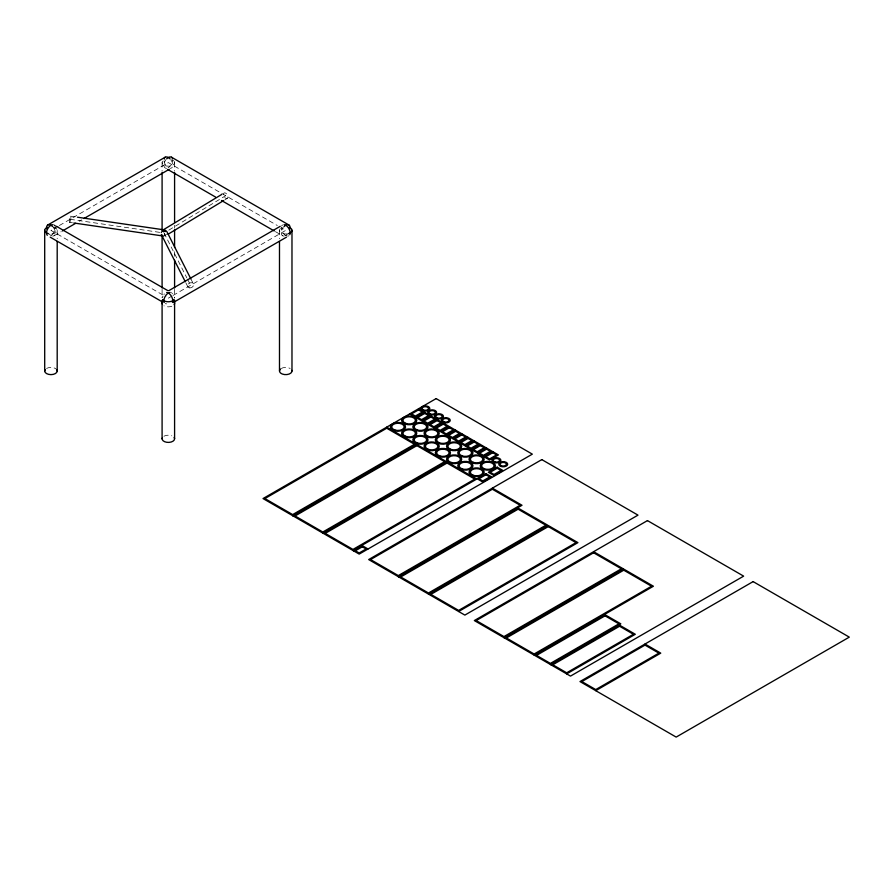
<?xml version="1.0" encoding="UTF-8"?>
<svg xmlns="http://www.w3.org/2000/svg" width="894" height="894" viewBox="0 0 894 894"><rect width="100%" height="100%" fill="white"/><g stroke="black" fill="none" stroke-linecap="round" stroke-linejoin="round"><path stroke-width="0.67" stroke-dasharray="4.47 3.35" d="M168.821 230.138L225.679 195.697M224.908 199.82L227.277 198.379A3.129 1.844 58.8 0 0 226.26 193.551A3.129 1.844 58.8 0 0 223.489 195.16A3.129 1.844 58.8 0 0 227.277 198.379M58.144 226.216L50.947 230.373L165.949 296.763M59.339 225.523L168.34 162.596L277.33 225.523M54.076 235.781L61.261 231.635M79.231 221.254L81.622 219.879M168.34 298.149L171.86 296.115M173.023 295.445L285.734 230.373L282.135 228.294M70.559 216.203L76.079 217.007M70.134 219.298L159.937 232.395M69.71 222.382L72.47 222.796M275.419 231.635L282.616 235.781M54.076 224.964L56.467 226.338M190.835 278.872L193.361 283.856M164.083 232.999L186.801 277.833M187.438 279.073L190.59 285.298M185.93 283.007L187.829 286.739M279.487 230.373L279.487 238.732M174.587 162.596L174.587 170.955M174.587 225.266L174.587 228.048M174.587 251.728L174.587 257.293M174.587 289.321L174.587 297.68M162.093 162.596L162.093 170.955M162.093 289.321L162.093 297.68M57.194 230.373L57.194 238.732M166.575 234.005A3.129 2.447 -26.9 0 1 164.083 235.558A3.129 1.844 58.8 0 0 166.295 233.725M164.619 233.569A3.129 0.626 -81.7 0 1 164.228 235.167M174.118 161.211A6.247 3.61 0 0 1 168.34 166.206A6.247 3.61 0 0 1 162.574 161.211M163.926 160.048A6.247 3.61 0 0 1 164.876 159.59M171.816 159.59A6.247 3.61 0 0 1 173.537 160.596M170.799 159.769A6.247 3.61 60 0 1 172.743 165.636A6.247 3.61 60 0 1 170.028 168.284M164.004 161.088A6.247 3.61 60 0 0 168.34 167.692A6.247 3.61 -60 0 0 172.754 160.048M166.653 168.284A6.247 3.61 -60 0 1 163.948 165.636A6.247 3.61 -60 0 1 165.882 159.769M53.405 227.545A6.247 3.61 60 0 1 55.35 233.412A6.247 3.61 60 0 1 52.634 236.061M51.807 235.871A6.247 3.61 60 0 1 49.259 234.105M53.405 224.718A6.247 3.61 -60 0 1 55.026 229.97A6.247 3.61 -60 0 1 50.086 235.871M53.338 227.042A6.247 3.61 0 0 1 56.925 231.423A6.247 3.61 0 0 1 49.729 233.904M287.421 234.105A6.247 3.61 -60 0 1 284.873 235.871M284.046 236.061A6.247 3.61 -60 0 1 281.342 233.412A6.247 3.61 -60 0 1 283.286 227.545M288.863 235.781A6.247 3.61 60 0 1 287.421 236.061M286.594 235.871A6.247 3.61 60 0 1 281.319 227.825M281.655 226.059A6.247 3.61 60 0 1 282.616 224.964M286.952 233.904A6.247 3.61 0 0 1 280.906 232.663A6.247 3.61 0 0 1 279.967 228.987M280.537 228.372A6.247 3.61 0 0 1 282.269 227.378M164.004 294.651A6.247 3.61 60 0 1 164.261 293.835M172.017 293.198A6.247 3.61 -60 0 1 172.419 293.835M166.653 303.837A6.247 3.61 -60 0 1 165.222 303.558M170.799 292.494A6.247 3.61 -60 0 1 171.469 292.74M171.816 306.251A6.247 3.61 0 0 1 163.926 305.804M281.319 368.473A6.247 3.61 0 0 1 290.148 368.473M163.926 436.25A6.247 3.61 0 0 1 171.816 435.803M162.216 297.445A6.247 3.61 0 0 1 163.144 296.149M174.464 297.445A6.247 3.61 0 0 1 174.587 298.149M46.533 368.473A6.247 3.61 0 0 1 56.143 369.021M189.629 287.879A3.129 2.447 -26.9 0 0 193.54 284.303A3.129 2.447 -26.9 0 0 188.623 283.722A3.129 2.447 -26.9 0 0 189.629 287.879M70.335 221.31A3.129 0.626 -81.7 0 0 70.671 216.259A3.129 0.626 -81.7 0 0 69.397 220.326A3.129 0.626 -81.7 0 0 70.335 221.31"/><path stroke-width="1.34" d="M162.484 230.317L221.712 194.445M168.05 234.25L223.723 200.535M47.829 224.964L165.222 157.188M62.457 230.943L75.632 223.332M84.025 218.494L169.067 169.391M168.81 290.662L280.213 226.338M173.861 302.172L286.46 237.167M292.662 515.682L416.369 444.262L386.722 427.142M293.176 515.972L416.872 444.553L446.531 461.673L322.823 533.092M323.326 533.383L447.034 461.963L476.692 479.083L352.985 550.503M353.488 550.793L362.327 545.698L368.004 548.972M398.322 576.686L522.029 505.266L492.37 488.146M398.825 576.976L518.118 508.105L547.765 525.225L428.483 594.097M428.986 594.387L548.268 525.516L577.926 542.636L458.633 611.507M503.97 637.679L623.263 568.808L593.605 551.687M504.484 637.97L623.766 569.109L653.425 586.229L534.131 655.09M534.634 655.38L605.048 614.737L620.827 623.844L550.413 664.488M550.916 664.778L619.553 625.163L635.321 634.271L566.684 673.886M595.75 690.671L660.767 653.134L644.999 644.026M77.465 217.208L164.507 229.914M73.856 222.997L163.658 236.094M171.469 157.188L288.863 224.964M167.614 169.391L215.532 197.049M221.522 200.513L274.223 230.943M418.526 408.781L424.214 412.056L415.375 417.163L409.698 413.877M56.467 226.338L167.871 290.662M50.22 237.167L162.82 302.172M166.843 231.557L190.835 278.872M161.311 234.452L185.304 281.766M291.98 230.373L291.98 371.032M279.487 241.514L279.487 371.032M174.587 172.341L174.587 222.483M174.587 229.445L174.587 247.549M174.587 260.076L174.587 287.935M174.587 300.462L174.587 438.809M162.093 172.341L162.093 230.831M162.093 235.01L162.093 287.935M162.093 300.462L162.093 438.809M57.194 241.514L57.194 371.032M44.7 230.373L44.7 371.032M161.311 232.496A3.129 2.447 -26.9 0 1 161.59 232.004M162.417 231.166A3.129 2.447 -26.9 0 1 166.195 230.842M163.658 231.859A3.129 0.626 -81.7 0 1 164.72 230.138M162.82 230.194A3.129 1.844 58.8 0 1 165.334 231.58M164.261 158.283A6.247 3.61 60 0 1 170.028 158.853M166.653 158.853A6.247 3.61 -60 0 1 172.419 158.283M46.611 228.864A6.247 3.61 60 0 1 48.142 224.807A6.247 3.61 60 0 1 52.634 226.629M48.555 233.703A6.247 3.61 0 0 1 44.734 230.73A6.247 3.61 0 0 1 47.471 227.378M47.27 235.323A6.247 3.61 -60 0 1 47.538 229.11A6.247 3.61 -60 0 1 52.634 224.685M284.046 226.629A6.247 3.61 -60 0 1 288.538 224.807A6.247 3.61 -60 0 1 290.069 228.864M289.209 227.378A6.247 3.61 0 0 1 291.958 230.73A6.247 3.61 0 0 1 288.125 233.703M284.046 224.685A6.247 3.61 60 0 1 288.863 228.562A6.247 3.61 60 0 1 289.812 234.675M166.653 292.461A6.247 3.61 60 0 1 171.469 296.35A6.247 3.61 60 0 1 172.419 302.451M174.118 299.524A6.247 3.61 0 0 1 168.34 301.759A6.247 3.61 0 0 1 162.574 299.524M164.261 302.451A6.247 3.61 -60 0 1 165.222 296.35A6.247 3.61 -60 0 1 170.028 292.461M174.118 301.87A6.247 3.61 0 0 1 174.118 304.63M162.216 303.96A6.247 3.61 0 0 1 162.216 302.552M291.869 370.328A6.247 3.61 0 0 1 284.515 374.564A6.247 3.61 0 0 1 280.537 369.021M174.118 437.423A6.247 3.61 0 0 1 168.955 442.396A6.247 3.61 0 0 1 162.216 438.105M56.724 369.647A6.247 3.61 0 0 1 50.947 374.631A6.247 3.61 0 0 1 45.181 369.647M436.149 398.601L263.015 498.561L359.198 554.101L532.332 454.141L436.149 398.601M386.722 428.237L264.903 498.561L292.662 514.586L414.481 444.262L386.722 428.237M418.526 409.877L411.586 413.877L415.375 416.068L422.314 412.056L418.526 409.877M424.717 412.346L415.878 417.453L421.555 420.728L430.394 415.632L424.717 412.346M424.717 413.441L417.766 417.453L421.555 419.632L428.505 415.632L424.717 413.441M430.897 415.922L422.069 421.018L427.745 424.304L436.585 419.197L430.897 415.922M430.897 417.017L423.957 421.018L427.745 423.208L434.685 419.197L430.897 417.017M437.088 419.487L428.248 424.594L433.925 427.868L442.765 422.773L437.088 419.487M437.088 420.582L430.137 424.594L433.925 426.784L440.876 422.773L437.088 420.582M443.268 423.063L434.428 428.159L440.116 431.444L448.956 426.337L443.268 423.063M443.268 424.158L436.328 428.159L440.116 430.349L447.056 426.337L443.268 424.158M449.458 426.639L440.619 431.735L446.296 435.02L455.135 429.913L449.458 426.639M416.872 445.648L295.065 515.972L322.823 532.008L444.631 461.673L416.872 445.648M449.458 427.723L442.508 431.735L446.296 433.925L453.247 429.913L449.458 427.723M455.638 430.204L446.799 435.311L452.487 438.585L461.315 433.489L455.638 430.204M455.638 431.299L448.699 435.311L452.487 437.49L459.427 433.489L455.638 431.299M461.829 433.78L452.99 438.876L458.667 442.161L467.506 437.054L461.829 433.78M461.829 434.864L454.878 438.876L458.667 441.066L465.618 437.054L461.829 434.864M468.009 437.345L459.17 442.452L464.858 445.726L473.686 440.63L468.009 437.345M468.009 438.44L461.069 442.452L464.858 444.631L471.797 440.63L468.009 438.44M474.2 440.921L465.361 446.017L471.037 449.302L479.877 444.195L474.2 440.921M474.2 442.016L467.249 446.017L471.037 448.207L477.988 444.195L474.2 442.016M447.034 463.058L325.226 533.383L352.985 549.419L474.792 479.083L447.034 463.058M480.38 444.486L471.54 449.593L477.228 452.867L486.057 447.771L480.38 444.486M480.38 445.581L473.44 449.593L477.228 451.772L484.168 447.771L480.38 445.581M486.571 448.062L477.731 453.157L483.408 456.443L492.248 451.336L486.571 448.062M486.571 449.157L479.62 453.157L483.408 455.348L490.348 451.336L486.571 449.157M492.75 451.626L483.911 456.733L489.599 460.008L498.427 454.912L492.75 451.626M492.75 452.722L485.811 456.733L489.599 458.924L496.539 454.912L492.75 452.722M485.934 473.641L477.094 478.737L482.782 482.022L491.611 476.915L485.934 473.641M497.165 467.16L488.336 472.255L494.013 475.53L502.853 470.434L497.165 467.16M485.934 474.736L478.994 478.737L482.782 480.927L489.722 476.915L485.934 474.736M497.165 468.244L490.225 472.255L494.013 474.446L500.953 470.434L497.165 468.244M362.327 546.793L355.376 550.793L359.164 552.984L366.115 548.972L362.327 546.793M541.809 459.605L368.663 559.566L464.858 615.094L637.992 515.134L541.809 459.605M492.37 489.241L370.563 559.566L398.322 575.591L520.129 505.266L492.37 489.241M518.118 509.2L400.724 576.976L428.483 593.001L545.876 525.225L518.118 509.2M548.268 526.611L430.874 594.387L458.633 610.412L576.027 542.636L548.268 526.611M647.457 520.599L474.323 620.559L570.506 676.099L743.64 576.138L647.457 520.599M593.605 552.783L476.211 620.559L503.97 636.584L621.364 568.808L593.605 552.783M623.766 570.193L506.373 637.97L534.131 654.006L651.525 586.229L623.766 570.193M605.048 615.832L536.534 655.38L550.413 663.404L618.927 623.844L605.048 615.832M619.553 626.247L552.805 664.778L566.684 672.802L633.433 634.271L619.553 626.247M753.117 581.603L579.971 681.563L676.166 737.092L849.3 637.131L753.117 581.603M644.999 645.11L581.871 681.563L595.75 689.576L658.878 653.134L644.999 645.11M444.229 421.856A3.129 1.799 0 0 0 448.922 420.292A3.129 1.799 0 0 0 444.229 418.727A3.129 1.799 0 0 0 444.229 421.856M437.412 417.923A3.129 1.799 0 0 0 442.105 416.358A3.129 1.799 0 0 0 437.412 414.794A3.129 1.799 0 0 0 437.412 417.923M430.338 413.888A3.129 1.799 0 0 0 435.266 412.603A3.129 1.799 0 0 0 430.874 410.782A3.129 1.799 0 0 0 430.338 413.888M423.521 409.955A3.129 1.799 0 0 0 428.449 408.67A3.129 1.799 0 0 0 424.058 406.848A3.129 1.799 0 0 0 423.521 409.955M501.411 465.707A3.129 1.799 0 0 0 506.339 464.411A3.129 1.799 0 0 0 501.936 462.6A3.129 1.799 0 0 0 501.411 465.707M494.851 461.863A3.129 1.799 0 0 0 499.534 460.298A3.129 1.799 0 0 0 494.851 458.745A3.129 1.799 0 0 0 494.851 461.863M484.19 468.702A6.247 3.61 0 0 0 494.047 466.12A6.247 3.61 0 0 0 485.252 462.489A6.247 3.61 0 0 0 484.19 468.702M473.474 462.41A6.247 3.61 0 0 0 482.838 459.281A6.247 3.61 0 0 0 473.474 456.163A6.247 3.61 0 0 0 473.474 462.41M461.717 455.728A6.247 3.61 0 0 0 471.574 453.146A6.247 3.61 0 0 0 462.779 449.514A6.247 3.61 0 0 0 461.717 455.728M450.487 449.246A6.247 3.61 0 0 0 460.343 446.665A6.247 3.61 0 0 0 451.548 443.022A6.247 3.61 0 0 0 450.487 449.246M439.256 442.753A6.247 3.61 0 0 0 449.112 440.183A6.247 3.61 0 0 0 440.317 436.54A6.247 3.61 0 0 0 439.256 442.753M428.014 436.272A6.247 3.61 0 0 0 437.87 433.691A6.247 3.61 0 0 0 429.075 430.048A6.247 3.61 0 0 0 428.014 436.272M416.783 429.779A6.247 3.61 0 0 0 426.639 427.209A6.247 3.61 0 0 0 417.844 423.566A6.247 3.61 0 0 0 416.783 429.779M405.552 423.298A6.247 3.61 0 0 0 415.408 420.716A6.247 3.61 0 0 0 406.614 417.085A6.247 3.61 0 0 0 405.552 423.298M472.96 475.183A6.247 3.61 0 0 0 482.816 472.613A6.247 3.61 0 0 0 474.021 468.97A6.247 3.61 0 0 0 472.96 475.183M461.717 468.702A6.247 3.61 0 0 0 471.574 466.12A6.247 3.61 0 0 0 462.779 462.489A6.247 3.61 0 0 0 461.717 468.702M451.001 462.41A6.247 3.61 0 0 0 460.376 459.281A6.247 3.61 0 0 0 451.001 456.163A6.247 3.61 0 0 0 451.001 462.41M439.77 455.918A6.247 3.61 0 0 0 449.134 452.8A6.247 3.61 0 0 0 439.77 449.671A6.247 3.61 0 0 0 439.77 455.918M428.014 449.246A6.247 3.61 0 0 0 437.87 446.665A6.247 3.61 0 0 0 429.075 443.022A6.247 3.61 0 0 0 428.014 449.246M416.783 442.753A6.247 3.61 0 0 0 426.639 440.183A6.247 3.61 0 0 0 417.844 436.54A6.247 3.61 0 0 0 416.783 442.753M405.552 436.272A6.247 3.61 0 0 0 415.408 433.691A6.247 3.61 0 0 0 406.614 430.048A6.247 3.61 0 0 0 405.552 436.272M394.824 429.98A6.247 3.61 0 0 0 404.2 426.851A6.247 3.61 0 0 0 394.824 423.734A6.247 3.61 0 0 0 394.824 429.98M443.558 422.527A4.459 2.581 0 0 0 450.252 420.292A4.459 2.581 0 0 0 443.558 418.057A4.459 2.581 0 0 0 443.558 422.527M436.741 418.593A4.459 2.581 0 0 0 443.446 416.358A4.459 2.581 0 0 0 436.741 414.123A4.459 2.581 0 0 0 436.741 418.593M429.567 414.514A4.459 2.581 0 0 0 436.607 412.67A4.459 2.581 0 0 0 430.316 410.078A4.459 2.581 0 0 0 429.567 414.514M423.119 410.715A4.459 2.581 0 0 0 429.813 408.491A4.459 2.581 0 0 0 423.119 406.256A4.459 2.581 0 0 0 423.119 410.715M500.998 466.467A4.459 2.581 0 0 0 507.691 464.243A4.459 2.581 0 0 0 500.998 462.008A4.459 2.581 0 0 0 500.998 466.467M493.812 462.399A4.459 2.581 0 0 0 500.852 460.555A4.459 2.581 0 0 0 494.572 457.952A4.459 2.581 0 0 0 493.812 462.399M484.034 469.562A7.588 4.381 0 0 0 495.421 465.774A7.588 4.381 0 0 0 484.034 461.974A7.588 4.381 0 0 0 484.034 469.562M472.803 463.081A7.588 4.381 0 0 0 484.179 459.281A7.588 4.381 0 0 0 472.803 455.493A7.588 4.381 0 0 0 472.803 463.081M461.561 456.588A7.588 4.381 0 0 0 472.948 452.8A7.588 4.381 0 0 0 461.561 449A7.588 4.381 0 0 0 461.561 456.588M450.33 450.107A7.588 4.381 0 0 0 461.717 446.307A7.588 4.381 0 0 0 450.33 442.519A7.588 4.381 0 0 0 450.33 450.107M438.473 443.39A7.588 4.381 0 0 0 450.442 440.25A7.588 4.381 0 0 0 439.759 435.836A7.588 4.381 0 0 0 438.473 443.39M427.243 436.898A7.588 4.381 0 0 0 439.211 433.769A7.588 4.381 0 0 0 428.528 429.343A7.588 4.381 0 0 0 427.243 436.898M416.626 430.651A7.588 4.381 0 0 0 428.014 426.851A7.588 4.381 0 0 0 416.626 423.063A7.588 4.381 0 0 0 416.626 430.651M405.395 424.158A7.588 4.381 0 0 0 416.772 420.37A7.588 4.381 0 0 0 405.395 416.57A7.588 4.381 0 0 0 405.395 424.158M472.803 476.044A7.588 4.381 0 0 0 484.179 472.255A7.588 4.381 0 0 0 472.803 468.467A7.588 4.381 0 0 0 472.803 476.044M461.561 469.562A7.588 4.381 0 0 0 472.948 465.774A7.588 4.381 0 0 0 461.561 461.974A7.588 4.381 0 0 0 461.561 469.562M450.33 463.081A7.588 4.381 0 0 0 461.717 459.281A7.588 4.381 0 0 0 450.33 455.493A7.588 4.381 0 0 0 450.33 463.081M439.099 456.588A7.588 4.381 0 0 0 450.475 452.8A7.588 4.381 0 0 0 439.099 449A7.588 4.381 0 0 0 439.099 456.588M427.243 449.872A7.588 4.381 0 0 0 439.211 446.743A7.588 4.381 0 0 0 428.528 442.318A7.588 4.381 0 0 0 427.243 449.872M416.001 443.39A7.588 4.381 0 0 0 427.969 440.25A7.588 4.381 0 0 0 417.286 435.836A7.588 4.381 0 0 0 416.001 443.39M404.77 436.898A7.588 4.381 0 0 0 416.738 433.769A7.588 4.381 0 0 0 406.055 429.343A7.588 4.381 0 0 0 404.77 436.898M393.539 430.416A7.588 4.381 0 0 0 405.507 427.287A7.588 4.381 0 0 0 394.824 422.862A7.588 4.381 0 0 0 393.539 430.416"/></g></svg>
